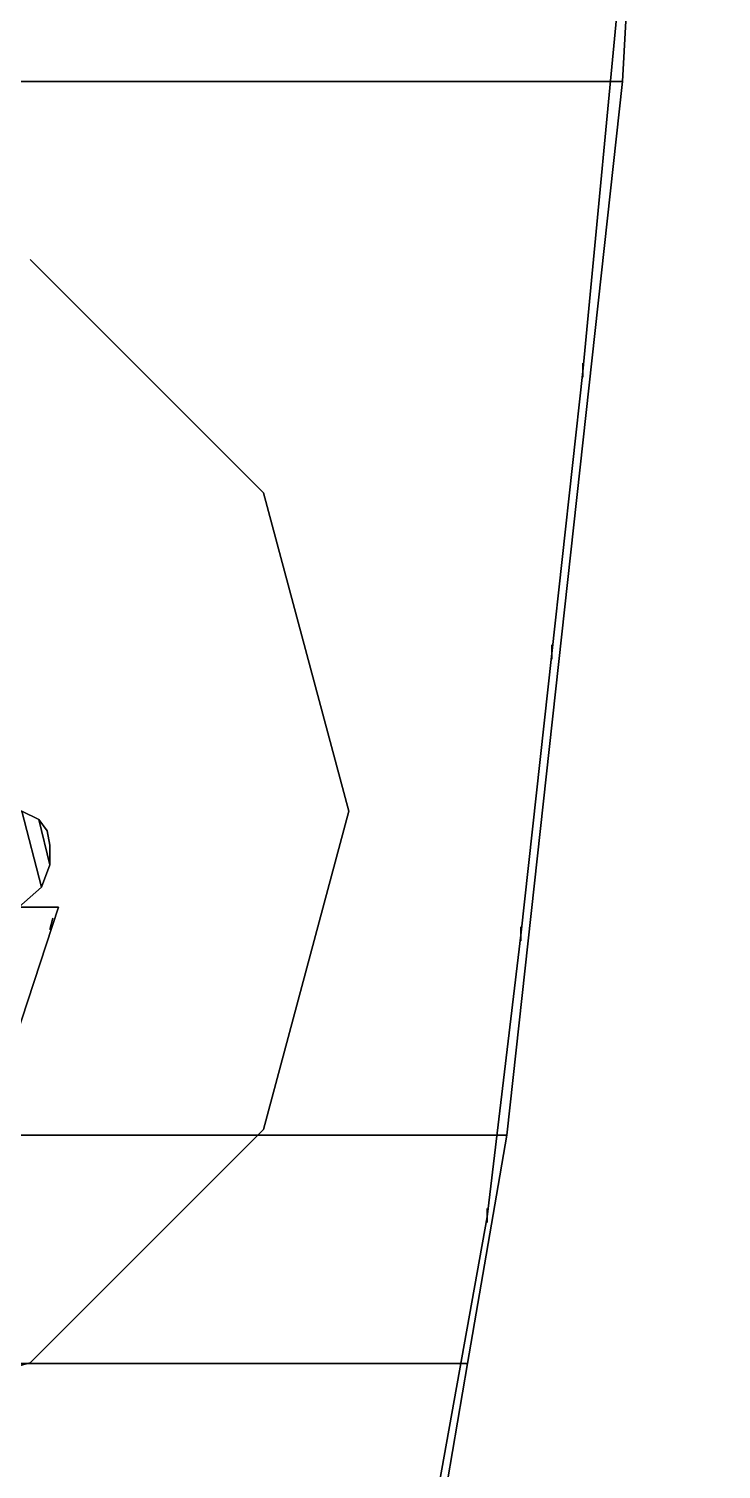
# Model space of a CAD drawing. Header units: millimetres. Extents: x -4 to 4, y -24.4 to 42.3.
# Drawn here: x 1.13 to 3.58, y -19.13 to -14.02 of the extents above; entities that cross this region are included whole.
import ezdxf

# ---------------------------------------------------------------- set-up
doc = ezdxf.new("R2010")
doc.units = ezdxf.units.MM
doc.layers.add('railings', color=6, linetype='Continuous')
doc.layers.add('turret', color=2, linetype='Continuous')

msp = doc.modelspace()

# ---------------------------------------------------------------- linework, layer by layer
for points in [[(3.23, -14.21, -1.44), (-3.23, -14.21, -1.44), (-3.58, -7.84, -1.9), (3.58, -7.84, -1.9)], [(-3.58, -7.84, 1.68), (-3.23, -14.21, 1.68), (3.23, -14.21, 1.68), (3.58, -7.84, 1.68)], [(3.58, -7.84, 1.68), (3.23, -14.21, 1.68), (3.23, -14.21, -1.44), (3.58, -7.84, -1.9)], [(-3.23, -14.21, 1.68), (-2.82, -17.95, 1.68), (2.82, -17.95, 1.68), (3.23, -14.21, 1.68)], [(2.82, -17.95, -0.71), (0, -17.95, -1.04), (0, -14.21, -1.44), (3.23, -14.21, -1.44)], [(3.23, -14.21, 1.68), (2.82, -17.95, 1.68), (2.82, -17.95, -0.71), (3.23, -14.21, -1.44)], [(1.9572, -15.67, 2.89), (1.13, -14.8428, 2.89), (1.13, -14.8428, 1.68), (1.9572, -15.67, 1.68)], [(1.13, -14.8428, 2.89), (1.9572, -15.67, 2.89), (1.9572, -15.67, 1.68), (1.13, -14.8428, 1.68)], [(2.26, -16.8, 2.89), (1.9572, -15.67, 2.89), (1.9572, -15.67, 1.68), (2.26, -16.8, 1.68)], [(1.9572, -15.67, 2.89), (2.26, -16.8, 2.89), (2.26, -16.8, 1.68), (1.9572, -15.67, 1.68)], [(1.9572, -17.93, 2.89), (2.26, -16.8, 2.89), (2.26, -16.8, 1.68), (1.9572, -17.93, 1.68)], [(2.26, -16.8, 2.89), (1.9572, -17.93, 2.89), (1.9572, -17.93, 1.68), (2.26, -16.8, 1.68)], [(1.13, -18.7572, 2.89), (1.9572, -17.93, 2.89), (1.9572, -17.93, 1.68), (1.13, -18.7572, 1.68)], [(1.9572, -17.93, 2.89), (1.13, -18.7572, 2.89), (1.13, -18.7572, 1.68), (1.9572, -17.93, 1.68)], [(-2.82, -17.95, 1.68), (-2.68, -18.76, 1.68), (2.68, -18.76, 1.68), (2.82, -17.95, 1.68)], [(2.68, -18.76, -0.61), (0, -18.76, -0.9), (0, -17.95, -1.04), (2.82, -17.95, -0.71)], [(2.82, -17.95, 1.68), (2.68, -18.76, 1.68), (2.68, -18.76, -0.61), (2.82, -17.95, -0.71)], [(0, -19.06, 2.89), (1.13, -18.7572, 2.89), (1.13, -18.7572, 1.68), (0, -19.06, 1.68)], [(1.13, -18.7572, 2.89), (0, -19.06, 2.89), (0, -19.06, 1.68), (1.13, -18.7572, 1.68)], [(-2.68, -18.76, 1.68), (-2.29, -21.05, 1.68), (2.29, -21.05, 1.68), (2.68, -18.76, 1.68)], [(2.29, -21.05, -0.35), (0, -21.05, -0.9), (0, -18.76, -0.9), (2.68, -18.76, -0.61)], [(2.68, -18.76, 1.68), (2.29, -21.05, 1.68), (2.29, -21.05, -0.35), (2.68, -18.76, -0.61)]]:
    msp.add_3dface(points)
at = {"layer": 'railings'}
for points in [[(3.23, -13.76, 2.68), (3.23, -13.76, 2.73), (3.09, -15.24, 2.73), (3.09, -15.24, 2.68)], [(3.09, -15.24, 2.68), (3.09, -15.24, 2.73), (3.23, -13.76, 2.73), (3.23, -13.76, 2.68)], [(3.09, -15.21, 1.68), (3.09, -15.26, 1.68), (3.09, -15.26, 2.68), (3.09, -15.21, 2.68)], [(3.09, -15.21, 2.68), (3.09, -15.26, 2.68), (3.09, -15.26, 1.68), (3.09, -15.21, 1.68)], [(3.09, -15.24, 2.68), (3.09, -15.24, 2.73), (2.98, -16.24, 2.73), (2.98, -16.24, 2.68)], [(2.98, -16.24, 2.68), (2.98, -16.24, 2.73), (3.09, -15.24, 2.73), (3.09, -15.24, 2.68)], [(2.87, -17.24, 2.68), (2.87, -17.24, 2.73), (2.98, -16.24, 2.73), (2.98, -16.24, 2.68)], [(2.98, -16.24, 2.68), (2.98, -16.24, 2.73), (2.87, -17.24, 2.73), (2.87, -17.24, 2.68)], [(2.98, -16.21, 1.68), (2.98, -16.26, 1.68), (2.98, -16.26, 2.68), (2.98, -16.21, 2.68)], [(2.98, -16.21, 2.68), (2.98, -16.26, 2.68), (2.98, -16.26, 1.68), (2.98, -16.21, 1.68)], [(2.87, -17.21, 2.68), (2.87, -17.26, 2.68), (2.87, -17.26, 1.68), (2.87, -17.21, 1.68)], [(2.87, -17.21, 1.68), (2.87, -17.26, 1.68), (2.87, -17.26, 2.68), (2.87, -17.21, 2.68)], [(2.87, -17.24, 2.68), (2.87, -17.24, 2.73), (2.75, -18.24, 2.73), (2.75, -18.24, 2.68)], [(2.75, -18.24, 2.68), (2.75, -18.24, 2.73), (2.87, -17.24, 2.73), (2.87, -17.24, 2.68)], [(2.57, -19.24, 2.68), (2.57, -19.24, 2.73), (2.75, -18.24, 2.73), (2.75, -18.24, 2.68)], [(2.75, -18.24, 2.68), (2.75, -18.24, 2.73), (2.57, -19.24, 2.73), (2.57, -19.24, 2.68)], [(2.75, -18.21, 1.68), (2.75, -18.26, 1.68), (2.75, -18.26, 2.68), (2.75, -18.21, 2.68)], [(2.75, -18.21, 2.68), (2.75, -18.26, 2.68), (2.75, -18.26, 1.68), (2.75, -18.21, 1.68)]]:
    msp.add_3dface(points, dxfattribs=at)
at = {"layer": 'turret'}
for points in [[(1.09, -17.14, 2.72), (1.05, -16.8, 2.72), (1.1, -16.8, 2.72), (1.17, -17.07, 2.72)], [(1.17, -17.07, 2.72), (1.1, -16.8, 2.72), (1.05, -16.8, 2.72), (1.09, -17.14, 2.72)], [(1.17, -17.07, 2.72), (1.1, -16.8, 2.72), (1.16, -16.83, 2.72), (1.2, -16.99, 2.72)], [(1.2, -16.99, 2.72), (1.16, -16.83, 2.72), (1.1, -16.8, 2.72), (1.17, -17.07, 2.72)], [(1.2, -16.92, 2.72), (1.19, -16.87, 2.72), (1.16, -16.83, 2.72), (1.2, -16.99, 2.72)], [(1.2, -16.99, 2.72), (1.16, -16.83, 2.72), (1.19, -16.87, 2.72), (1.2, -16.92, 2.72)], [(0.35, -18.22, 2.33), (0.32, -17.14, 2.33), (1.23, -17.14, 2.33), (0.99, -17.87, 2.33)], [(0.99, -17.87, 2.33), (1.23, -17.14, 2.33), (0.32, -17.14, 2.33), (0.35, -18.22, 2.33)], [(0.99, -17.87, 2.46), (1.23, -17.14, 2.46), (1.23, -17.14, 2.33), (0.99, -17.87, 2.33)], [(0.99, -17.87, 2.33), (1.23, -17.14, 2.33), (1.23, -17.14, 2.46), (0.99, -17.87, 2.46)], [(0.99, -17.87, 3.34), (1.23, -17.14, 3.34), (1.23, -17.14, 3.38), (0.99, -17.87, 3.38)], [(0.99, -17.87, 3.38), (1.23, -17.14, 3.38), (1.23, -17.14, 3.34), (0.99, -17.87, 3.34)], [(1.2, -17.22, 3.34), (1.21, -17.18, 3.34), (1.21, -17.18, 2.33), (1.2, -17.22, 2.33)], [(1.2, -17.22, 2.33), (1.21, -17.18, 2.33), (1.21, -17.18, 3.34), (1.2, -17.22, 3.34)]]:
    msp.add_3dface(points, dxfattribs=at)

doc.saveas('drawing.dxf')
